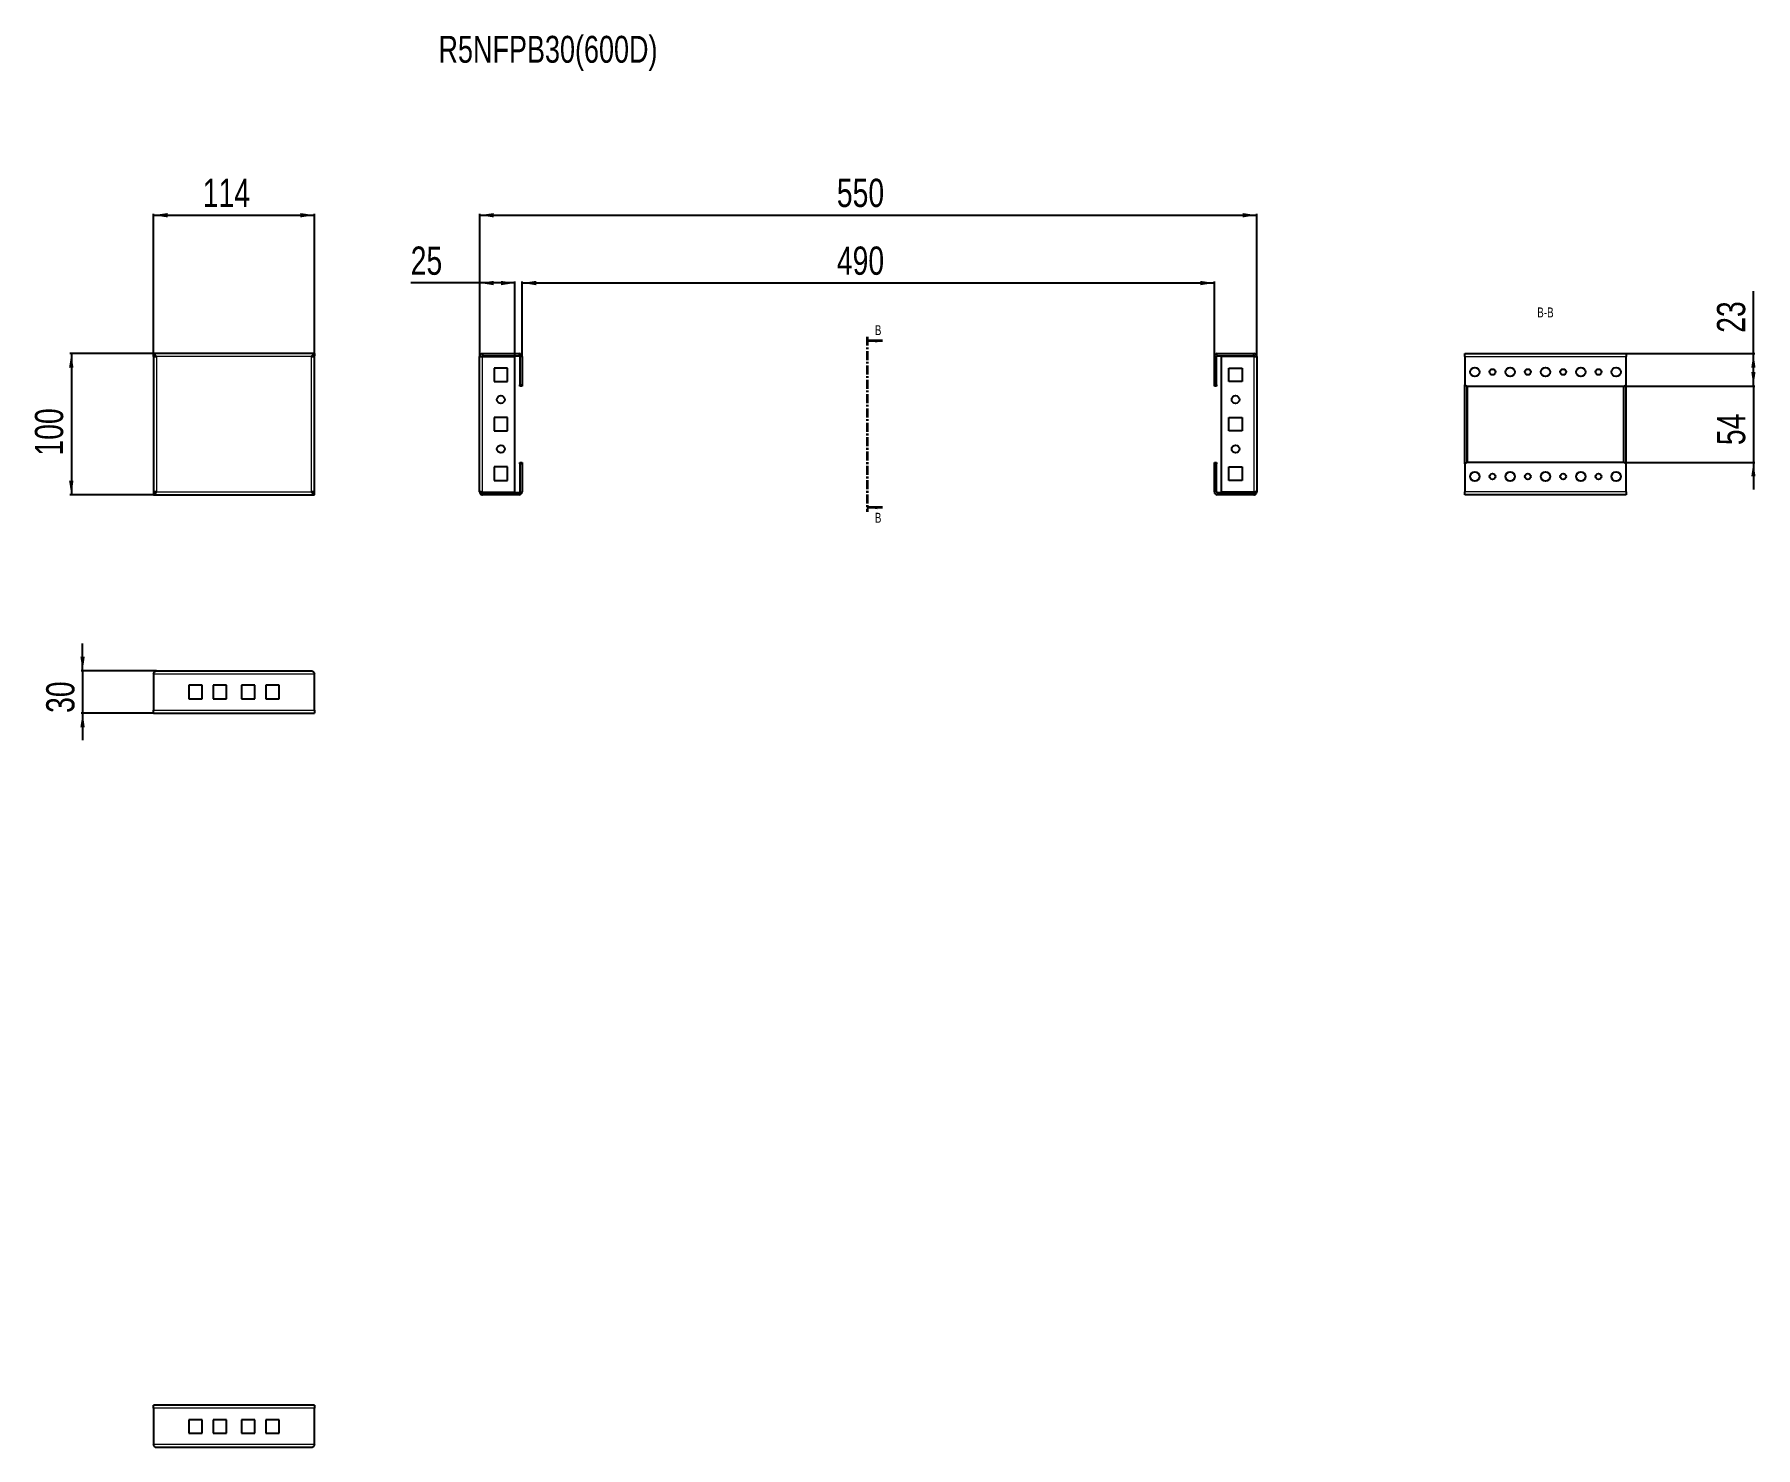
# Model space of a CAD drawing. Header units: millimetres. Extents: x 36 to 1254, y -442 to 559.
import ezdxf

# ---------------------------------------------------------------- set-up
doc = ezdxf.new("R2010")
doc.units = ezdxf.units.MM
doc.linetypes.add('CENTER', pattern=[10.16, 6.35, -1.27, 1.27, -1.27])
doc.layers.add('FORMAT', color=7, linetype='Continuous')
doc.styles.add('SLDTEXTSTYLE0', font='TXT', dxfattribs={"width": 0.75})
doc.dimstyles.new('SLDDIMSTYLE0', dxfattribs={"dimtxt": 20, "dimasz": 10, "dimexe": 0, "dimexo": 0.0625, "dimgap": 5, "dimtad": 2, "dimdec": 1, "dimrnd": 1e-09, "dimzin": 12, "dimdsep": 46, "dimtxsty": 'SLDTEXTSTYLE0', "dimsah": 1, "dimcen": 0.09, "dimadec": 0, "dimazin": 3, "dimtfac": 1, "dimtofl": 0, "dimtmove": 0, "dimatfit": 3, "dimfxl": 0, "dimfrac": 2, "dimtolj": 1, "dimtzin": 12, "dimarcsym": 0})
doc.dimstyles.new('SLDDIMSTYLE1', dxfattribs={"dimtxt": 20, "dimasz": 10, "dimexe": 0, "dimexo": 0.0625, "dimgap": 5, "dimtad": 2, "dimdec": 1, "dimrnd": 1e-09, "dimzin": 12, "dimdsep": 46, "dimtxsty": 'SLDTEXTSTYLE0', "dimsah": 1, "dimcen": 0.09, "dimadec": 0, "dimazin": 3, "dimtfac": 1, "dimtmove": 0, "dimatfit": 0, "dimfxl": 0, "dimfrac": 2, "dimtolj": 1, "dimtzin": 12, "dimarcsym": 0})

# ---------------------------------------------------------------- blocks, each defined once
blk = doc.blocks.new('_D')
at = {"layer": 'FORMAT'}
for p, q in [((120.2, 330.6), (120.2, 431.6)), ((120.2, 430.6), (234.2, 430.6)), ((234.2, 330.6), (234.2, 431.6))]:
    blk.add_line(p, q, dxfattribs=at)
for points in [[(120.2, 430.6), (130.2, 429), (130.2, 432.1)], [(234.2, 430.6), (224.2, 432.1), (224.2, 429)]]:
    blk.add_solid(points, dxfattribs=at)
at = {"layer": 'FORMAT', "insert": (155.1, 456.4), "char_height": 20, "attachment_point": 1, "style": 'SLDTEXTSTYLE0'}
blk.add_mtext('114', dxfattribs=at)
blk = doc.blocks.new('_D_1')
at = {"layer": 'FORMAT'}
for p, q in [((120.2, 332.6), (61.1, 332.6)), ((62.1, 332.6), (62.1, 232.6)), ((120.2, 232.6), (61.1, 232.6))]:
    blk.add_line(p, q, dxfattribs=at)
for points in [[(62.1, 332.6), (60.5, 322.6), (63.6, 322.6)], [(62.1, 232.6), (63.6, 242.6), (60.5, 242.6)]]:
    blk.add_solid(points, dxfattribs=at)
at = {"layer": 'FORMAT', "insert": (36.3, 260.4), "char_height": 20, "attachment_point": 1, "rotation": 90, "style": 'SLDTEXTSTYLE0'}
blk.add_mtext('100', dxfattribs=at)
blk = doc.blocks.new('_D_2')
at = {"layer": 'FORMAT'}
for p, q in [((351.1, 330.5), (351.1, 431.6)), ((351.1, 430.6), (901.1, 430.6)), ((901.1, 330.5), (901.1, 431.6))]:
    blk.add_line(p, q, dxfattribs=at)
for points in [[(351.1, 430.6), (361.1, 429), (361.1, 432.1)], [(901.1, 430.6), (891.1, 432.1), (891.1, 429)]]:
    blk.add_solid(points, dxfattribs=at)
at = {"layer": 'FORMAT', "insert": (603.9, 456.4), "char_height": 20, "attachment_point": 1, "style": 'SLDTEXTSTYLE0'}
blk.add_mtext('550', dxfattribs=at)
blk = doc.blocks.new('_D_3')
at = {"layer": 'FORMAT'}
for p, q in [((381.1, 330.5), (381.1, 383.6)), ((381.1, 382.6), (871.1, 382.6)), ((871.1, 330.5), (871.1, 383.6))]:
    blk.add_line(p, q, dxfattribs=at)
for points in [[(381.1, 382.6), (391.1, 381), (391.1, 384.1)], [(871.1, 382.6), (861.1, 384.1), (861.1, 381)]]:
    blk.add_solid(points, dxfattribs=at)
at = {"layer": 'FORMAT', "insert": (603.9, 408.4), "char_height": 20, "attachment_point": 1, "style": 'SLDTEXTSTYLE0'}
blk.add_mtext('490', dxfattribs=at)
blk = doc.blocks.new('_D_4')
at = {"layer": 'FORMAT'}
for p, q in [((351.1, 382.6), (302.3, 382.6)), ((351.1, 330.5), (351.1, 383.6)), ((376.1, 382.6), (351.1, 382.6)), ((376.1, 330.6), (376.1, 383.6))]:
    blk.add_line(p, q, dxfattribs=at)
for points in [[(351.1, 382.6), (361.1, 381), (361.1, 384.1)], [(376.1, 382.6), (366.1, 384.1), (366.1, 381)]]:
    blk.add_solid(points, dxfattribs=at)
at = {"layer": 'FORMAT', "insert": (302.3, 408.4), "char_height": 20, "attachment_point": 1, "style": 'SLDTEXTSTYLE0'}
blk.add_mtext('25', dxfattribs=at)
blk = doc.blocks.new('_D_5')
at = {"layer": 'FORMAT'}
for p, q in [((70.1, 108), (70.1, 127.3)), ((122.3, 108), (69.1, 108)), ((70.1, 108), (70.1, 78)), ((120.2, 78), (69.1, 78)), ((70.1, 78), (70.1, 58.8))]:
    blk.add_line(p, q, dxfattribs=at)
for points in [[(70.1, 108), (71.6, 118), (68.5, 118)], [(70.1, 78), (68.5, 68), (71.6, 68)]]:
    blk.add_solid(points, dxfattribs=at)
at = {"layer": 'FORMAT', "insert": (44.3, 78.2), "char_height": 20, "attachment_point": 1, "rotation": 90, "style": 'SLDTEXTSTYLE0'}
blk.add_mtext('30', dxfattribs=at)
blk = doc.blocks.new('_D_6')
at = {"layer": 'FORMAT'}
for p, q in [((1252.6, 309.6), (1252.6, 328.8)), ((1161.4, 309.6), (1253.6, 309.6)), ((1252.6, 309.6), (1252.6, 255.6)), ((1161.4, 255.6), (1253.6, 255.6)), ((1252.6, 255.6), (1252.6, 236.3))]:
    blk.add_line(p, q, dxfattribs=at)
for points in [[(1252.6, 309.6), (1254.1, 319.6), (1251.1, 319.6)], [(1252.6, 255.6), (1251.1, 245.6), (1254.1, 245.6)]]:
    blk.add_solid(points, dxfattribs=at)
at = {"layer": 'FORMAT', "insert": (1226.8, 267.8), "char_height": 20, "attachment_point": 1, "rotation": 90, "style": 'SLDTEXTSTYLE0'}
blk.add_mtext('54', dxfattribs=at)
blk = doc.blocks.new('_D_7')
at = {"layer": 'FORMAT'}
for p, q in [((1252.6, 332.6), (1252.6, 376.9)), ((1162.4, 332.6), (1253.6, 332.6)), ((1252.6, 309.6), (1252.6, 332.6)), ((1161.4, 309.6), (1253.6, 309.6))]:
    blk.add_line(p, q, dxfattribs=at)
for points in [[(1252.6, 332.6), (1251.1, 322.6), (1254.1, 322.6)], [(1252.6, 309.6), (1254.1, 319.6), (1251.1, 319.6)]]:
    blk.add_solid(points, dxfattribs=at)
at = {"layer": 'FORMAT', "insert": (1226.8, 347.3), "char_height": 20, "attachment_point": 1, "rotation": 90, "style": 'SLDTEXTSTYLE0'}
blk.add_mtext('23', dxfattribs=at)

msp = doc.modelspace()

# ---------------------------------------------------------------- linework, layer by layer
at = {"color": 7, "linetype": 'CENTER', "lineweight": 35}
msp.add_line((625.46, 344.57), (625.46, 220.56), dxfattribs=at)
at = {"color": 7, "linetype": 'Continuous', "lineweight": 35}
for p, q in [((636.1, 341.57), (625.46, 341.57)), ((636.1, 223.56), (625.46, 223.56))]:
    msp.add_line(p, q, dxfattribs=at)
at = {"color": 7, "linetype": 'Continuous', "lineweight": 25}
for p, q in [((234.22, 332.57), (120.22, 332.57)), ((120.22, 331.07), (120.22, 332.57)), ((120.22, 331.07), (120.22, 330.57)), ((120.22, 330.57), (120.22, 234.57)), ((120.22, 330.57), (121.72, 330.57)), ((234.22, 330.57), (232.72, 330.57)), ((234.22, 332.57), (234.22, 331.07)), ((234.22, 330.57), (234.22, 331.07)), ((234.22, 234.57), (234.22, 330.57)), ((351.09, 234.67), (351.09, 330.47)), ((353.19, 332.57), (353.19, 331.07)), ((353.19, 332.57), (378.99, 332.57)), ((353.19, 331.07), (378.99, 331.07)), ((353.19, 330.57), (376.09, 330.57)), ((376.09, 234.57), (376.09, 330.57)), ((379.59, 330.47), (379.59, 310.57)), ((381.09, 330.47), (381.09, 310.57)), ((871.09, 310.57), (871.09, 330.47)), ((872.59, 310.57), (872.59, 330.47)), ((873.19, 332.57), (898.99, 332.57)), ((873.19, 331.07), (898.99, 331.07)), ((876.09, 234.57), (876.09, 330.57)), ((898.99, 330.57), (876.09, 330.57)), ((898.99, 331.07), (898.99, 332.57)), ((901.09, 330.47), (901.09, 234.67)), ((1048.43, 332.57), (1162.43, 332.57)), ((1048.43, 330.47), (1048.43, 332.57)), ((1048.43, 330.47), (1048.43, 310.57)), ((1162.43, 332.57), (1162.43, 330.47)), ((1162.43, 310.57), (1162.43, 330.47)), ((361.34, 322.32), (361.34, 312.82)), ((370.84, 322.32), (361.34, 322.32)), ((370.84, 312.82), (370.84, 322.32)), ((881.34, 322.32), (890.84, 322.32)), ((881.34, 312.82), (881.34, 322.32)), ((890.84, 322.32), (890.84, 312.82)), ((361.34, 312.82), (370.84, 312.82)), ((379.59, 310.57), (381.09, 310.57)), ((379.59, 309.57), (379.59, 310.57)), ((381.09, 309.57), (379.59, 309.57)), ((381.09, 310.57), (381.09, 309.57)), ((871.09, 310.57), (872.59, 310.57)), ((871.09, 309.57), (871.09, 310.57)), ((872.59, 309.57), (871.09, 309.57)), ((872.59, 310.57), (872.59, 309.57)), ((890.84, 312.82), (881.34, 312.82)), ((1048.43, 310.57), (1049.43, 309.57)), ((1048.43, 254.57), (1048.43, 310.57)), ((1049.43, 309.57), (1161.43, 309.57)), ((1049.93, 255.57), (1049.93, 309.57)), ((1160.93, 255.57), (1160.93, 309.57)), ((1161.43, 309.57), (1162.43, 310.57)), ((1162.43, 254.57), (1162.43, 310.57)), ((361.34, 287.32), (361.34, 277.82)), ((370.84, 287.32), (361.34, 287.32)), ((370.84, 277.82), (370.84, 287.32)), ((881.34, 287.32), (890.84, 287.32)), ((881.34, 277.82), (881.34, 287.32)), ((890.84, 287.32), (890.84, 277.82)), ((361.34, 277.82), (370.84, 277.82)), ((890.84, 277.82), (881.34, 277.82)), ((370.84, 252.32), (361.34, 252.32)), ((361.34, 252.32), (361.34, 242.82)), ((370.84, 242.82), (370.84, 252.32)), ((379.59, 254.57), (379.59, 255.57)), ((379.59, 255.57), (381.09, 255.57)), ((379.59, 254.57), (379.59, 234.67)), ((381.09, 254.57), (379.59, 254.57)), ((381.09, 255.57), (381.09, 254.57)), ((381.09, 254.57), (381.09, 234.67)), ((871.09, 255.57), (872.59, 255.57)), ((871.09, 254.57), (871.09, 255.57)), ((871.09, 234.67), (871.09, 254.57)), ((872.59, 254.57), (871.09, 254.57)), ((872.59, 255.57), (872.59, 254.57)), ((872.59, 234.67), (872.59, 254.57)), ((881.34, 252.32), (890.84, 252.32)), ((881.34, 242.82), (881.34, 252.32)), ((890.84, 252.32), (890.84, 242.82)), ((1049.43, 255.57), (1048.43, 254.57)), ((1048.43, 254.57), (1048.43, 234.67)), ((1161.43, 255.57), (1049.43, 255.57)), ((1162.43, 254.57), (1161.43, 255.57)), ((1162.43, 234.67), (1162.43, 254.57)), ((121.72, 234.57), (120.22, 234.57)), ((120.22, 234.57), (120.22, 234.07)), ((120.22, 234.07), (120.22, 232.57)), ((120.22, 232.57), (234.22, 232.57)), ((232.72, 234.57), (234.22, 234.57)), ((234.22, 234.07), (234.22, 234.57)), ((234.22, 232.57), (234.22, 234.07)), ((353.19, 234.57), (376.09, 234.57)), ((353.19, 232.57), (353.19, 234.07)), ((378.99, 234.07), (353.19, 234.07)), ((378.99, 232.57), (353.19, 232.57)), ((361.34, 242.82), (370.84, 242.82)), ((898.99, 234.07), (873.19, 234.07)), ((898.99, 232.57), (873.19, 232.57)), ((898.99, 234.57), (876.09, 234.57)), ((890.84, 242.82), (881.34, 242.82)), ((898.99, 234.07), (898.99, 232.57)), ((1048.43, 232.57), (1048.43, 234.67)), ((1162.43, 232.57), (1048.43, 232.57)), ((1162.43, 234.67), (1162.43, 232.57)), ((120.22, 105.92), (120.22, 80.12)), ((122.32, 108.02), (232.12, 108.02)), ((145.22, 97.77), (145.22, 88.27)), ((154.72, 97.77), (145.22, 97.77)), ((154.72, 88.27), (154.72, 97.77)), ((162.37, 97.77), (162.37, 88.27)), ((171.87, 97.77), (162.37, 97.77)), ((171.87, 88.27), (171.87, 97.77)), ((182.57, 97.77), (182.57, 88.27)), ((192.07, 97.77), (182.57, 97.77)), ((192.07, 88.27), (192.07, 97.77)), ((199.72, 97.77), (199.72, 88.27)), ((209.22, 97.77), (199.72, 97.77)), ((209.22, 88.27), (209.22, 97.77)), ((234.22, 80.12), (234.22, 105.92)), ((145.22, 88.27), (154.72, 88.27)), ((162.37, 88.27), (171.87, 88.27)), ((182.57, 88.27), (192.07, 88.27)), ((199.72, 88.27), (209.22, 88.27)), ((120.22, 78.02), (120.22, 80.12)), ((120.22, 78.02), (234.22, 78.02)), ((234.22, 80.12), (234.22, 78.02)), ((234.22, -411.98), (120.22, -411.98)), ((120.22, -414.08), (120.22, -411.98)), ((120.22, -414.08), (120.22, -439.88)), ((234.22, -411.98), (234.22, -414.08)), ((234.22, -439.88), (234.22, -414.08)), ((154.72, -422.23), (145.22, -422.23)), ((145.22, -422.23), (145.22, -431.73)), ((154.72, -431.73), (154.72, -422.23)), ((171.87, -422.23), (162.37, -422.23)), ((162.37, -422.23), (162.37, -431.73)), ((171.87, -431.73), (171.87, -422.23)), ((192.07, -422.23), (182.57, -422.23)), ((182.57, -422.23), (182.57, -431.73)), ((192.07, -431.73), (192.07, -422.23)), ((209.22, -422.23), (199.72, -422.23)), ((199.72, -422.23), (199.72, -431.73)), ((209.22, -431.73), (209.22, -422.23)), ((145.22, -431.73), (154.72, -431.73)), ((162.37, -431.73), (171.87, -431.73)), ((182.57, -431.73), (192.07, -431.73)), ((199.72, -431.73), (209.22, -431.73)), ((232.12, -441.98), (122.32, -441.98))]:
    msp.add_line(p, q, dxfattribs=at)
at = {"color": 8, "linetype": 'Continuous', "lineweight": 18}
for p, q in [((232.12, 330.47), (122.32, 330.47)), ((122.32, 330.47), (122.32, 234.67)), ((232.12, 234.67), (232.12, 330.47)), ((353.19, 234.57), (353.19, 330.57)), ((378.99, 331.07), (378.99, 332.57)), ((379.59, 330.47), (381.09, 330.47)), ((872.59, 330.47), (871.09, 330.47)), ((873.19, 331.07), (873.19, 332.57)), ((898.99, 330.57), (898.99, 234.57)), ((1048.43, 330.47), (1162.43, 330.47)), ((1050.53, 255.57), (1050.53, 309.57)), ((1160.33, 309.57), (1160.33, 255.57)), ((122.32, 234.67), (232.12, 234.67)), ((378.99, 234.07), (378.99, 232.57)), ((379.59, 234.67), (381.09, 234.67)), ((872.59, 234.67), (871.09, 234.67)), ((873.19, 234.07), (873.19, 232.57)), ((1162.43, 234.67), (1048.43, 234.67)), ((120.22, 105.92), (234.22, 105.92)), ((120.22, 80.12), (234.22, 80.12)), ((234.22, -414.08), (120.22, -414.08)), ((234.22, -439.88), (120.22, -439.88))]:
    msp.add_line(p, q, dxfattribs=at)
at = {"color": 7, "linetype": 'Continuous', "lineweight": 25}
for centre, radius in [((1055.43, 319.57), 3.25), ((1067.93, 319.57), 2.1), ((1080.43, 319.57), 3.25), ((1092.93, 319.57), 2.1), ((1105.43, 319.57), 3.25), ((1117.93, 319.57), 2.1), ((1130.43, 319.57), 3.25), ((1142.93, 319.57), 2.1), ((1155.43, 319.57), 3.25), ((366.09, 300.07), 2.75), ((886.09, 300.07), 2.75), ((366.09, 265.07), 2.75), ((886.09, 265.07), 2.75), ((1055.43, 245.57), 3.25), ((1067.93, 245.57), 2.1), ((1080.43, 245.57), 3.25), ((1092.93, 245.57), 2.1), ((1105.43, 245.57), 3.25), ((1117.93, 245.57), 2.1), ((1130.43, 245.57), 3.25), ((1142.93, 245.57), 2.1), ((1155.43, 245.57), 3.25)]:
    msp.add_circle(centre, radius, dxfattribs=at)
for centre, radius, start, end in [((378.99, 330.47), 2.1, 0, 90), ((378.99, 330.47), 0.6, 0, 90), ((873.19, 330.47), 2.1, 90, 180), ((873.19, 330.47), 0.6, 90, 180), ((378.99, 234.67), 2.1, 270, 0), ((378.99, 234.67), 0.6, 270, 360), ((873.19, 234.67), 2.1, 180, 270), ((873.19, 234.67), 0.6, 180, 270)]:
    msp.add_arc(centre, radius, start, end, dxfattribs=at)
for points, knots in [([(122.32, 330.47), (122.14, 330.75), (121.78, 331.31), (121.25, 332.01), (120.73, 332.48), (120.38, 332.54), (120.22, 332.57)], [0, 0, 0, 0, 0.2547527, 0.5096447, 0.7645377, 1, 1, 1, 1]), ([(122.32, 330.47), (122.14, 330.55), (121.77, 330.71), (121.08, 330.98), (120.56, 331.03), (120.22, 331.07)], [0, 0, 0, 0, 0.2598775, 0.5197391, 1, 1, 1, 1]), ([(901.09, 330.47), (901.06, 330.75), (900.99, 331.31), (900.49, 332.01), (899.79, 332.48), (899.25, 332.54), (898.99, 332.57)], [0, 0, 0, 0, 0.2547527, 0.5096447, 0.7645377, 1, 1, 1, 1]), ([(899.59, 330.47), (899.58, 330.55), (899.56, 330.71), (899.37, 330.98), (899.14, 331.03), (898.99, 331.07)], [0, 0, 0, 0, 0.2598775, 0.5197391, 1, 1, 1, 1]), ([(232.12, 108.02), (232.3, 107.99), (232.65, 107.92), (233.19, 107.42), (233.71, 106.72), (234.06, 106.18), (234.22, 105.92)], [0, 0, 0, 0, 0.2547527, 0.5096447, 0.7645377, 1, 1, 1, 1]), ([(122.32, -441.98), (122.14, -441.95), (121.78, -441.88), (121.25, -441.38), (120.73, -440.68), (120.38, -440.14), (120.22, -439.88)], [0, 0, 0, 0, 0.2547527, 0.5096447, 0.7645377, 1, 1, 1, 1])]:
    msp.add_open_spline(points, degree=3, knots=knots, dxfattribs=at)
for points in [[(120.22, 330.57), (120.25, 330.56), (120.31, 330.54), (120.8, 330.52), (121.49, 330.49), (122.04, 330.47), (122.32, 330.47)], [(234.22, 332.57), (234.04, 332.53), (233.69, 332.47), (233.17, 331.99), (232.64, 331.29), (232.29, 330.74), (232.12, 330.47)], [(234.22, 331.07), (233.87, 331.03), (233.17, 330.95), (232.47, 330.63), (232.12, 330.47)], [(232.12, 330.47), (232.39, 330.47), (232.95, 330.49), (233.64, 330.52), (234.13, 330.54), (234.19, 330.56), (234.22, 330.57)], [(353.19, 332.57), (352.92, 332.53), (352.37, 332.47), (351.67, 331.99), (351.19, 331.29), (351.12, 330.74), (351.09, 330.47)], [(351.09, 330.47), (351.12, 330.47), (351.19, 330.49), (351.67, 330.52), (352.37, 330.54), (352.92, 330.56), (353.19, 330.57)], [(353.19, 331.07), (353.03, 331.03), (352.7, 330.95), (352.63, 330.63), (352.59, 330.47)], [(898.99, 330.57), (899.27, 330.56), (899.82, 330.54), (900.51, 330.52), (901, 330.49), (901.06, 330.47), (901.09, 330.47)], [(120.22, 234.07), (120.57, 234.1), (121.27, 234.18), (121.97, 234.5), (122.32, 234.67)], [(120.22, 232.57), (120.39, 232.6), (120.74, 232.66), (121.27, 233.15), (121.79, 233.84), (122.14, 234.39), (122.32, 234.67)], [(122.32, 234.67), (122.04, 234.66), (121.49, 234.64), (120.8, 234.62), (120.31, 234.59), (120.25, 234.57), (120.22, 234.57)], [(232.12, 234.67), (232.29, 234.39), (232.64, 233.84), (233.17, 233.15), (233.69, 232.66), (234.04, 232.6), (234.22, 232.57)], [(234.22, 234.57), (234.19, 234.57), (234.13, 234.59), (233.64, 234.62), (232.95, 234.64), (232.39, 234.66), (232.12, 234.67)], [(232.12, 234.67), (232.47, 234.5), (233.17, 234.18), (233.87, 234.1), (234.22, 234.07)], [(353.19, 234.57), (352.92, 234.57), (352.37, 234.59), (351.67, 234.62), (351.19, 234.64), (351.12, 234.66), (351.09, 234.67)], [(351.09, 234.67), (351.12, 234.39), (351.19, 233.84), (351.67, 233.15), (352.37, 232.66), (352.92, 232.6), (353.19, 232.57)], [(352.59, 234.67), (352.63, 234.5), (352.7, 234.18), (353.03, 234.1), (353.19, 234.07)], [(901.09, 234.67), (901.06, 234.66), (901, 234.64), (900.51, 234.62), (899.82, 234.59), (899.27, 234.57), (898.99, 234.57)], [(898.99, 234.07), (899.15, 234.1), (899.48, 234.18), (899.55, 234.5), (899.59, 234.67)], [(898.99, 232.57), (899.27, 232.6), (899.82, 232.66), (900.51, 233.15), (901, 233.84), (901.06, 234.39), (901.09, 234.67)], [(120.22, 105.92), (120.39, 106.19), (120.74, 106.75), (121.27, 107.44), (121.79, 107.92), (122.14, 107.99), (122.32, 108.02)], [(234.22, -439.88), (234.04, -440.16), (233.69, -440.71), (233.17, -441.4), (232.64, -441.89), (232.29, -441.95), (232.12, -441.98)]]:
    msp.add_open_spline(points, degree=3, dxfattribs=at)
at = {"color": 7, "linetype": 'Continuous', "lineweight": 35}
for points in [[(625.46, 341.57), (632.46, 340.45), (632.46, 342.69)], [(625.46, 223.56), (632.46, 222.44), (632.46, 224.68)]]:
    msp.add_solid(points, dxfattribs=at)

# ---------------------------------------------------------------- texts
at = {"color": 7, "linetype": 'Continuous', "char_height": 7, "attachment_point": 1, "style": 'SLDTEXTSTYLE0'}
for insert in [(630.75, 352.7), (630.75, 219.86)]:
    msp.add_mtext('B', dxfattribs=dict(at, insert=insert))
at = {"layer": 'FORMAT', "style": 'SLDTEXTSTYLE0'}
for s, insert, char_height, attachment_point in [('R5NFPB30(600D)', (321.94, 557.57), 19.05, 1), ('B-B', (1105.39, 365.26), 7, 2)]:
    msp.add_mtext(s, dxfattribs=dict(at, insert=insert, char_height=char_height, attachment_point=attachment_point))

# ---------------------------------------------------------------- dimensions: what is measured, and where the dimension line sits
at = {"layer": 'FORMAT'}
for base, p1, p2, picture, middle in [((234.22, 430.57), (120.22, 330.57), (234.22, 330.57), '_D', (177.22, 430.57)), ((901.09, 430.57), (351.09, 330.47), (901.09, 330.47), '_D_2', (626.09, 430.57)), ((351.09, 382.57), (376.09, 330.57), (351.09, 330.47), '_D_4', (317.09, 382.57)), ((871.09, 382.57), (381.09, 330.47), (871.09, 330.47), '_D_3', (626.09, 382.57))]:
    dim = msp.add_linear_dim(base=base, p1=p1, p2=p2, dimstyle='SLDDIMSTYLE0', dxfattribs=at)
    dim.commit()
    dim.dimension.update_dxf_attribs({"geometry": picture, "text_midpoint": middle, "dimtype": 160})
for base, p1, p2, dimstyle, picture, middle in [((1252.6, 332.57), (1161.43, 309.57), (1162.43, 332.57), 'SLDDIMSTYLE0', '_D_7', (1252.6, 362.11)), ((62.05, 232.57), (120.22, 332.57), (120.22, 232.57), 'SLDDIMSTYLE0', '_D_1', (62.05, 282.57)), ((1252.6, 255.57), (1161.43, 309.57), (1161.43, 255.57), 'SLDDIMSTYLE1', '_D_6', (1252.6, 282.57)), ((70.05, 78.02), (122.32, 108.02), (120.22, 78.02), 'SLDDIMSTYLE1', '_D_5', (70.05, 93.02))]:
    dim = msp.add_linear_dim(base=base, p1=p1, p2=p2, angle=90, dimstyle=dimstyle, dxfattribs=at)
    dim.commit()
    dim.dimension.update_dxf_attribs({"geometry": picture, "text_midpoint": middle, "dimtype": 160})

doc.saveas('drawing.dxf')
